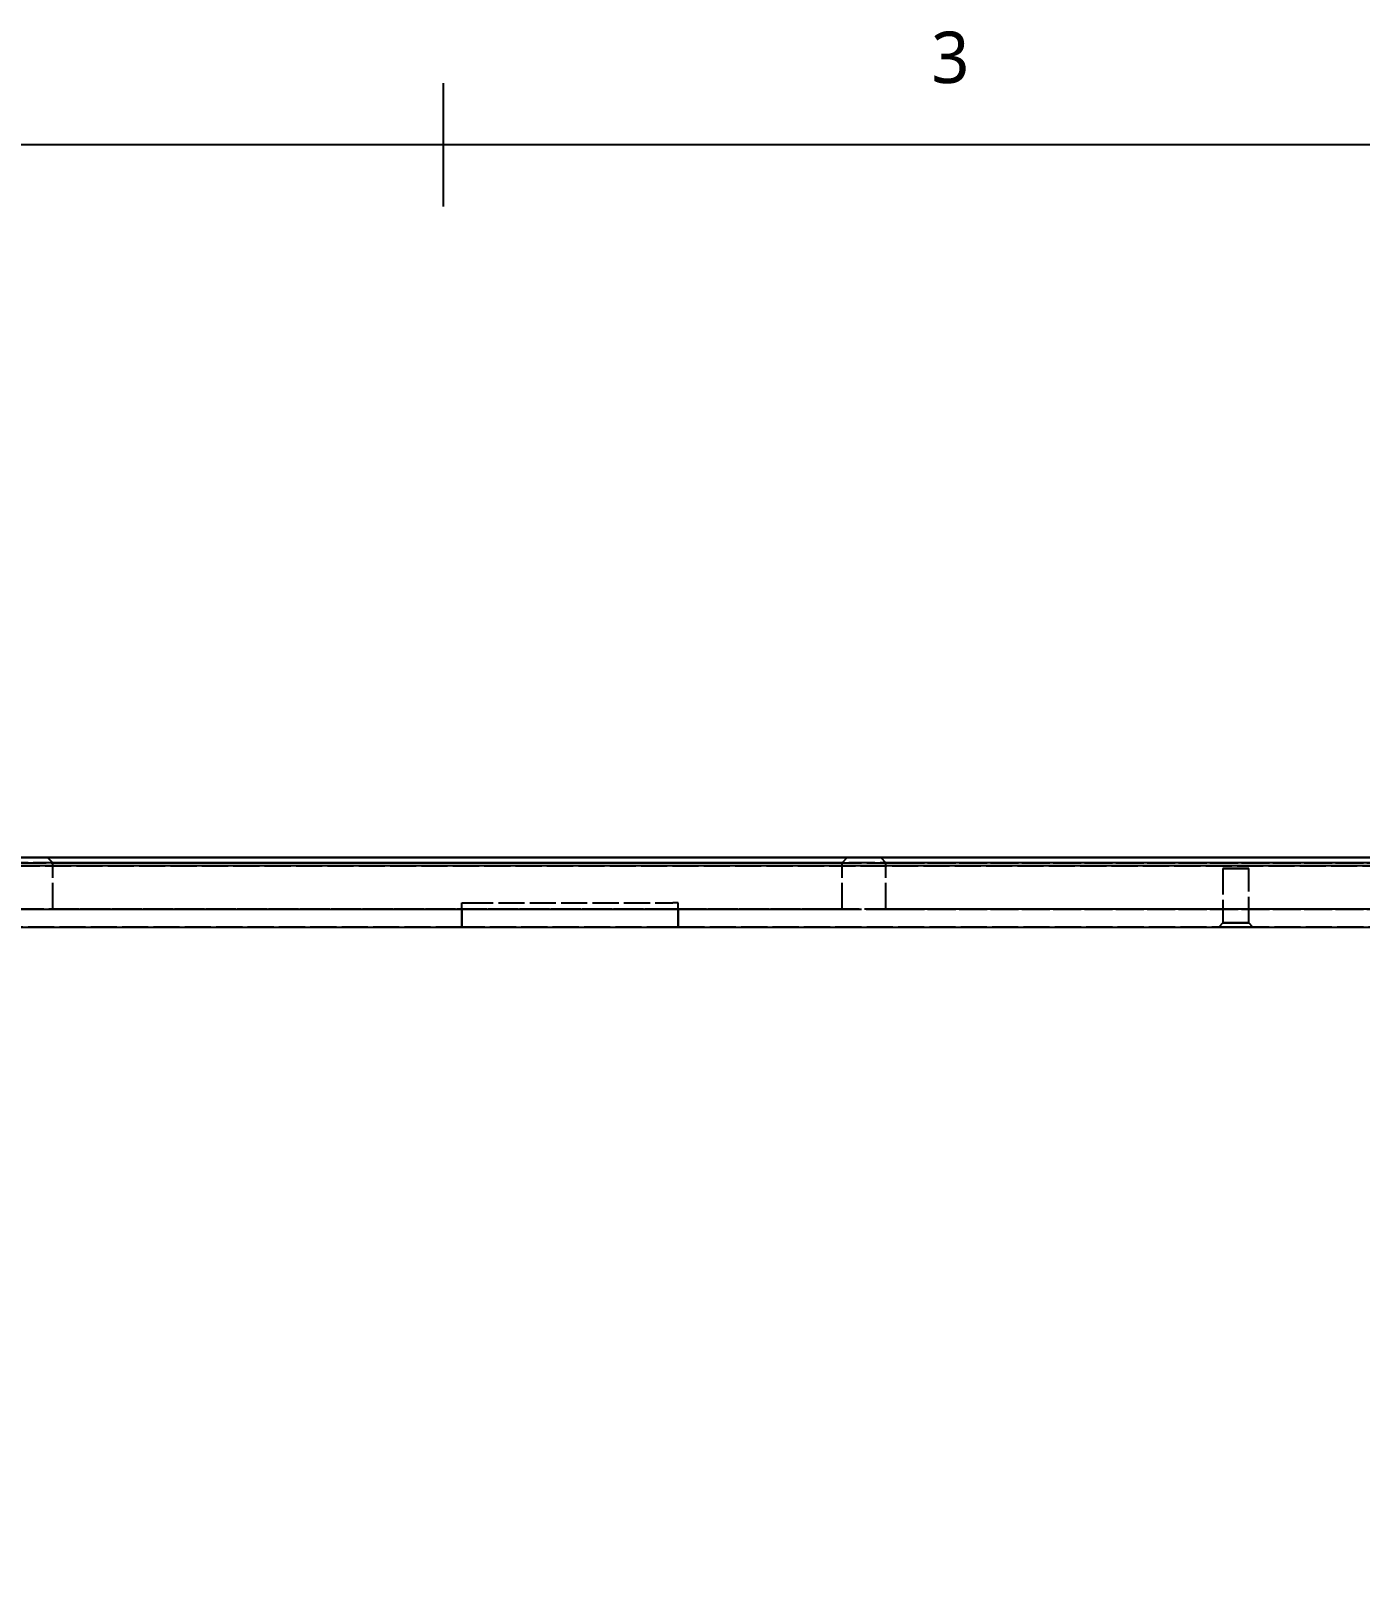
# Model space of a CAD drawing. Header units: millimetres. Extents: x 9 to 415, y 5 to 293.
# Drawn here: x 93.7 to 158.3, y 217.6 to 292.5 of the extents above; entities that cross this region are included whole.
import ezdxf

# ---------------------------------------------------------------- set-up
doc = ezdxf.new("R2010")
doc.units = ezdxf.units.MM
doc.linetypes.add('DASHED', pattern=[1.524, 1.27, -0.254])
for name, color, linetype in [('HIDDEN', 7, 'DASHED'), ('NOTES', 7, 'Continuous'), ('VISIBLE', 7, 'Continuous')]:
    doc.layers.add(name, color=color, linetype=linetype)
doc.styles.add('OpenSans', font='OpenSans-Regular.ttf')

msp = doc.modelspace()

# ---------------------------------------------------------------- linework, layer by layer
at = {"layer": 'HIDDEN'}
for points in [[(38, 252.375), (201.78125, 252.375)], [(38, 251.975), (201.78125, 251.975)], [(185, 252.375), (42.875, 252.375)], [(42.875, 252.375), (165.95, 252.375)], [(185, 252.125), (42.875, 252.125)], [(42.875, 252.125), (165.95, 252.125)], [(94.5125, 252.375), (94.51722, 252.375), (94.5313, 252.375), (94.55459, 252.375), (94.58677, 252.375), (94.62746, 252.375), (94.67613, 252.375), (94.73217, 252.375), (94.79488, 252.375), (94.86348, 252.375), (94.93709, 252.375), (95.01479, 252.375), (95.09561, 252.375), (95.17853, 252.375), (95.2625, 252.375)], [(95.2625, 252.375), (95.17853, 252.375), (95.09561, 252.375), (95.01479, 252.375), (94.93709, 252.375), (94.86348, 252.375), (94.79488, 252.375), (94.73217, 252.375), (94.67613, 252.375), (94.62746, 252.375), (94.58677, 252.375), (94.55459, 252.375), (94.5313, 252.375), (94.51722, 252.375), (94.5125, 252.375)], [(94.5125, 252.375), (94.7625, 252.125)], [(94.5125, 252.375), (94.7625, 252.125)], [(94.7625, 252.125), (94.76564, 252.125), (94.77504, 252.125), (94.79056, 252.125), (94.81202, 252.125), (94.83914, 252.125), (94.87158, 252.125), (94.90895, 252.125), (94.95076, 252.125), (94.99648, 252.125), (95.04556, 252.125), (95.09736, 252.125), (95.15124, 252.125), (95.20652, 252.125), (95.2625, 252.125)], [(95.2625, 252.125), (95.20652, 252.125), (95.15124, 252.125), (95.09736, 252.125), (95.04556, 252.125), (94.99648, 252.125), (94.95076, 252.125), (94.90895, 252.125), (94.87158, 252.125), (94.83914, 252.125), (94.81202, 252.125), (94.79056, 252.125), (94.77504, 252.125), (94.76564, 252.125), (94.7625, 252.125)], [(94.7625, 249.875), (94.7625, 252.125)], [(94.7625, 249.875), (94.7625, 252.125)], [(95.2625, 252.375), (132.6125, 252.375)], [(132.6125, 252.375), (95.2625, 252.375)], [(95.2625, 252.125), (132.6125, 252.125)], [(132.6125, 252.125), (95.2625, 252.125)], [(132.6125, 252.375), (132.69647, 252.375), (132.77939, 252.375), (132.86021, 252.375), (132.93791, 252.375), (133.01152, 252.375), (133.08012, 252.375), (133.14283, 252.375), (133.19887, 252.375), (133.24754, 252.375), (133.28823, 252.375), (133.32041, 252.375), (133.3437, 252.375), (133.35778, 252.375), (133.3625, 252.375)], [(133.3625, 252.375), (133.35778, 252.375), (133.3437, 252.375), (133.32041, 252.375), (133.28823, 252.375), (133.24754, 252.375), (133.19887, 252.375), (133.14283, 252.375), (133.08012, 252.375), (133.01152, 252.375), (132.93791, 252.375), (132.86021, 252.375), (132.77939, 252.375), (132.69647, 252.375), (132.6125, 252.375)], [(132.6125, 252.125), (132.66848, 252.125), (132.72376, 252.125), (132.77764, 252.125), (132.82944, 252.125), (132.87852, 252.125), (132.92424, 252.125), (132.96605, 252.125), (133.00342, 252.125), (133.03586, 252.125), (133.06298, 252.125), (133.08444, 252.125), (133.09996, 252.125), (133.10936, 252.125), (133.1125, 252.125)], [(133.1125, 252.125), (133.10936, 252.125), (133.09996, 252.125), (133.08444, 252.125), (133.06298, 252.125), (133.03586, 252.125), (133.00342, 252.125), (132.96605, 252.125), (132.92424, 252.125), (132.87852, 252.125), (132.82944, 252.125), (132.77764, 252.125), (132.72376, 252.125), (132.66848, 252.125), (132.6125, 252.125)], [(133.3625, 252.375), (133.1125, 252.125)], [(133.3625, 252.375), (133.1125, 252.125)], [(133.1125, 249.875), (133.1125, 252.125)], [(133.1125, 249.875), (133.1125, 252.125)], [(134.99375, 252.375), (134.99847, 252.375), (135.01255, 252.375), (135.03584, 252.375), (135.06802, 252.375), (135.10871, 252.375), (135.15738, 252.375), (135.21342, 252.375), (135.27613, 252.375), (135.34473, 252.375), (135.41834, 252.375), (135.49604, 252.375), (135.57686, 252.375), (135.65978, 252.375), (135.74375, 252.375)], [(135.74375, 252.375), (135.65978, 252.375), (135.57686, 252.375), (135.49604, 252.375), (135.41834, 252.375), (135.34473, 252.375), (135.27613, 252.375), (135.21342, 252.375), (135.15738, 252.375), (135.10871, 252.375), (135.06802, 252.375), (135.03584, 252.375), (135.01255, 252.375), (134.99847, 252.375), (134.99375, 252.375)], [(134.99375, 252.375), (135.24375, 252.125)], [(134.99375, 252.375), (135.24375, 252.125)], [(135.74375, 252.125), (135.68777, 252.125), (135.63249, 252.125), (135.57861, 252.125), (135.52681, 252.125), (135.47773, 252.125), (135.43201, 252.125), (135.3902, 252.125), (135.35283, 252.125), (135.32039, 252.125), (135.29327, 252.125), (135.27181, 252.125), (135.25629, 252.125), (135.24689, 252.125), (135.24375, 252.125)], [(135.24375, 252.125), (135.24689, 252.125), (135.25629, 252.125), (135.27181, 252.125), (135.29327, 252.125), (135.32039, 252.125), (135.35283, 252.125), (135.3902, 252.125), (135.43201, 252.125), (135.47773, 252.125), (135.52681, 252.125), (135.57861, 252.125), (135.63249, 252.125), (135.68777, 252.125), (135.74375, 252.125)], [(135.24375, 249.875), (135.24375, 252.125)], [(135.24375, 249.875), (135.24375, 252.125)], [(173.09375, 252.375), (135.74375, 252.375)], [(135.74375, 252.375), (173.09375, 252.375)], [(173.09375, 252.125), (135.74375, 252.125)], [(135.74375, 252.125), (173.09375, 252.125)], [(152.86562, 251.85), (152.84995, 251.85), (152.80373, 251.85), (152.72927, 251.85), (152.63031, 251.85), (152.5118, 251.85), (152.3797, 251.85), (152.24062, 251.85), (152.10155, 251.85), (151.96945, 251.85), (151.85094, 251.85), (151.75198, 251.85), (151.67752, 251.85), (151.6313, 251.85), (151.61562, 251.85)], [(151.61562, 251.85), (151.6313, 251.85), (151.67752, 251.85), (151.75198, 251.85), (151.85094, 251.85), (151.96945, 251.85), (152.10155, 251.85), (152.24062, 251.85), (152.3797, 251.85), (152.5118, 251.85), (152.63031, 251.85), (152.72927, 251.85), (152.80373, 251.85), (152.84995, 251.85), (152.86562, 251.85)], [(152.86562, 251.85), (152.84995, 251.85), (152.80373, 251.85), (152.72927, 251.85), (152.63031, 251.85), (152.5118, 251.85), (152.3797, 251.85), (152.24062, 251.85), (152.10155, 251.85), (151.96945, 251.85), (151.85094, 251.85), (151.75198, 251.85), (151.67752, 251.85), (151.6313, 251.85), (151.61562, 251.85)], [(151.61562, 251.85), (151.6313, 251.85), (151.67752, 251.85), (151.75198, 251.85), (151.85094, 251.85), (151.96945, 251.85), (152.10155, 251.85), (152.24062, 251.85), (152.3797, 251.85), (152.5118, 251.85), (152.63031, 251.85), (152.72927, 251.85), (152.80373, 251.85), (152.84995, 251.85), (152.86562, 251.85)], [(151.61562, 251.85), (151.61562, 249.2)], [(151.61562, 251.85), (151.61562, 249.2)], [(152.86562, 249.2), (152.86562, 251.85)], [(152.86562, 249.2), (152.86562, 251.85)], [(42.875, 249.875), (185, 249.875)], [(165.95, 249.875), (42.875, 249.875)], [(75.25, 249.875), (114.64062, 249.875)], [(75.25, 249.875), (114.64062, 249.875)], [(94.7625, 249.875), (94.76564, 249.875), (94.77504, 249.875), (94.79056, 249.875), (94.81202, 249.875), (94.83914, 249.875), (94.87158, 249.875), (94.90895, 249.875), (94.95076, 249.875), (94.99648, 249.875), (95.04556, 249.875), (95.09736, 249.875), (95.15124, 249.875), (95.20652, 249.875), (95.2625, 249.875)], [(95.2625, 249.875), (95.20652, 249.875), (95.15124, 249.875), (95.09736, 249.875), (95.04556, 249.875), (94.99648, 249.875), (94.95076, 249.875), (94.90895, 249.875), (94.87158, 249.875), (94.83914, 249.875), (94.81202, 249.875), (94.79056, 249.875), (94.77504, 249.875), (94.76564, 249.875), (94.7625, 249.875)], [(132.6125, 249.875), (95.2625, 249.875)], [(95.2625, 249.875), (132.6125, 249.875)], [(114.64062, 249.875), (114.64062, 250.175)], [(114.64062, 249), (114.64062, 250.175)], [(114.64062, 250.175), (114.6422, 250.175), (114.64689, 250.175), (114.65465, 250.175), (114.66538, 250.175), (114.67894, 250.175), (114.69517, 250.175), (114.71385, 250.175), (114.73475, 250.175), (114.75762, 250.175), (114.78215, 250.175), (114.80806, 250.175), (114.83499, 250.175), (114.86263, 250.175), (114.89062, 250.175)], [(114.64062, 250.175), (114.6422, 250.175), (114.64689, 250.175), (114.65465, 250.175), (114.66538, 250.175), (114.67894, 250.175), (114.69517, 250.175), (114.71385, 250.175), (114.73475, 250.175), (114.75762, 250.175), (114.78215, 250.175), (114.80806, 250.175), (114.83499, 250.175), (114.86263, 250.175), (114.89062, 250.175)], [(114.64062, 249.875), (114.64062, 250.175)], [(114.64062, 249), (114.64062, 250.175)], [(114.64062, 250.175), (114.6422, 250.175), (114.64689, 250.175), (114.65465, 250.175), (114.66538, 250.175), (114.67894, 250.175), (114.69517, 250.175), (114.71385, 250.175), (114.73475, 250.175), (114.75762, 250.175), (114.78215, 250.175), (114.80806, 250.175), (114.83499, 250.175), (114.86263, 250.175), (114.89062, 250.175)], [(114.64062, 250.175), (114.6422, 250.175), (114.64689, 250.175), (114.65465, 250.175), (114.66538, 250.175), (114.67894, 250.175), (114.69517, 250.175), (114.71385, 250.175), (114.73475, 250.175), (114.75762, 250.175), (114.78215, 250.175), (114.80806, 250.175), (114.83499, 250.175), (114.86263, 250.175), (114.89062, 250.175)], [(114.89062, 249.875), (114.86263, 249.875), (114.83499, 249.875), (114.80806, 249.875), (114.78215, 249.875), (114.75762, 249.875), (114.73475, 249.875), (114.71385, 249.875), (114.69517, 249.875), (114.67894, 249.875), (114.66538, 249.875), (114.65465, 249.875), (114.64689, 249.875), (114.6422, 249.875), (114.64062, 249.875)], [(114.64062, 249.875), (114.6422, 249.875), (114.64689, 249.875), (114.65465, 249.875), (114.66538, 249.875), (114.67894, 249.875), (114.69517, 249.875), (114.71385, 249.875), (114.73475, 249.875), (114.75762, 249.875), (114.78215, 249.875), (114.80806, 249.875), (114.83499, 249.875), (114.86263, 249.875), (114.89062, 249.875)], [(114.64062, 249.875), (114.64062, 249)], [(114.64062, 249.875), (114.64062, 249)], [(114.89062, 250.175), (124.89062, 250.175)], [(114.89062, 250.175), (124.89062, 250.175)], [(114.89062, 250.175), (124.89062, 250.175)], [(114.89062, 250.175), (124.89062, 250.175)], [(124.89062, 249.875), (114.89062, 249.875)], [(124.89062, 249.875), (114.89062, 249.875)], [(125.14062, 250.175), (125.13905, 250.175), (125.13436, 250.175), (125.1266, 250.175), (125.11587, 250.175), (125.10231, 250.175), (125.08608, 250.175), (125.0674, 250.175), (125.0465, 250.175), (125.02363, 250.175), (124.9991, 250.175), (124.97319, 250.175), (124.94626, 250.175), (124.91862, 250.175), (124.89062, 250.175)], [(125.14062, 250.175), (125.13905, 250.175), (125.13436, 250.175), (125.1266, 250.175), (125.11587, 250.175), (125.10231, 250.175), (125.08608, 250.175), (125.0674, 250.175), (125.0465, 250.175), (125.02363, 250.175), (124.9991, 250.175), (124.97319, 250.175), (124.94626, 250.175), (124.91862, 250.175), (124.89062, 250.175)], [(125.14062, 250.175), (125.13905, 250.175), (125.13436, 250.175), (125.1266, 250.175), (125.11587, 250.175), (125.10231, 250.175), (125.08608, 250.175), (125.0674, 250.175), (125.0465, 250.175), (125.02363, 250.175), (124.9991, 250.175), (124.97319, 250.175), (124.94626, 250.175), (124.91862, 250.175), (124.89062, 250.175)], [(125.14062, 250.175), (125.13905, 250.175), (125.13436, 250.175), (125.1266, 250.175), (125.11587, 250.175), (125.10231, 250.175), (125.08608, 250.175), (125.0674, 250.175), (125.0465, 250.175), (125.02363, 250.175), (124.9991, 250.175), (124.97319, 250.175), (124.94626, 250.175), (124.91862, 250.175), (124.89062, 250.175)], [(125.14062, 249.875), (125.13905, 249.875), (125.13436, 249.875), (125.1266, 249.875), (125.11587, 249.875), (125.10231, 249.875), (125.08608, 249.875), (125.0674, 249.875), (125.0465, 249.875), (125.02363, 249.875), (124.9991, 249.875), (124.97319, 249.875), (124.94626, 249.875), (124.91862, 249.875), (124.89062, 249.875)], [(124.89062, 249.875), (124.91862, 249.875), (124.94626, 249.875), (124.97319, 249.875), (124.9991, 249.875), (125.02363, 249.875), (125.0465, 249.875), (125.0674, 249.875), (125.08608, 249.875), (125.10231, 249.875), (125.11587, 249.875), (125.1266, 249.875), (125.13436, 249.875), (125.13905, 249.875), (125.14062, 249.875)], [(125.14062, 249.875), (125.14062, 250.175)], [(125.14062, 249), (125.14062, 250.175)], [(125.14062, 249), (125.14062, 250.175)], [(125.14062, 249.875), (125.14062, 250.175)], [(125.14062, 249.875), (164.53125, 249.875)], [(125.14062, 249.875), (164.53125, 249.875)], [(125.14062, 249.875), (125.14062, 249)], [(125.14062, 249.875), (125.14062, 249)], [(132.6125, 249.875), (132.66848, 249.875), (132.72376, 249.875), (132.77764, 249.875), (132.82944, 249.875), (132.87852, 249.875), (132.92424, 249.875), (132.96605, 249.875), (133.00342, 249.875), (133.03586, 249.875), (133.06298, 249.875), (133.08444, 249.875), (133.09996, 249.875), (133.10936, 249.875), (133.1125, 249.875)], [(133.1125, 249.875), (133.10936, 249.875), (133.09996, 249.875), (133.08444, 249.875), (133.06298, 249.875), (133.03586, 249.875), (133.00342, 249.875), (132.96605, 249.875), (132.92424, 249.875), (132.87852, 249.875), (132.82944, 249.875), (132.77764, 249.875), (132.72376, 249.875), (132.66848, 249.875), (132.6125, 249.875)], [(135.74375, 249.875), (135.68777, 249.875), (135.63249, 249.875), (135.57861, 249.875), (135.52681, 249.875), (135.47773, 249.875), (135.43201, 249.875), (135.3902, 249.875), (135.35283, 249.875), (135.32039, 249.875), (135.29327, 249.875), (135.27181, 249.875), (135.25629, 249.875), (135.24689, 249.875), (135.24375, 249.875)], [(135.24375, 249.875), (135.24689, 249.875), (135.25629, 249.875), (135.27181, 249.875), (135.29327, 249.875), (135.32039, 249.875), (135.35283, 249.875), (135.3902, 249.875), (135.43201, 249.875), (135.47773, 249.875), (135.52681, 249.875), (135.57861, 249.875), (135.63249, 249.875), (135.68777, 249.875), (135.74375, 249.875)], [(135.74375, 249.875), (173.09375, 249.875)], [(173.09375, 249.875), (135.74375, 249.875)], [(38, 249), (201.78125, 249)], [(114.64062, 249), (75.25, 249)], [(114.64062, 249), (75.25, 249)], [(114.89062, 249), (114.86263, 249), (114.83499, 249), (114.80806, 249), (114.78215, 249), (114.75762, 249), (114.73475, 249), (114.71385, 249), (114.69517, 249), (114.67894, 249), (114.66538, 249), (114.65465, 249), (114.64689, 249), (114.6422, 249), (114.64062, 249)], [(114.64062, 249), (114.6422, 249), (114.64689, 249), (114.65465, 249), (114.66538, 249), (114.67894, 249), (114.69517, 249), (114.71385, 249), (114.73475, 249), (114.75762, 249), (114.78215, 249), (114.80806, 249), (114.83499, 249), (114.86263, 249), (114.89062, 249)], [(124.89062, 249), (114.89062, 249)], [(124.89062, 249), (114.89062, 249)], [(125.14062, 249), (125.13905, 249), (125.13436, 249), (125.1266, 249), (125.11587, 249), (125.10231, 249), (125.08608, 249), (125.0674, 249), (125.0465, 249), (125.02363, 249), (124.9991, 249), (124.97319, 249), (124.94626, 249), (124.91862, 249), (124.89062, 249)], [(124.89062, 249), (124.91862, 249), (124.94626, 249), (124.97319, 249), (124.9991, 249), (125.02363, 249), (125.0465, 249), (125.0674, 249), (125.08608, 249), (125.10231, 249), (125.11587, 249), (125.1266, 249), (125.13436, 249), (125.13905, 249), (125.14062, 249)], [(164.53125, 249), (125.14062, 249)], [(164.53125, 249), (125.14062, 249)], [(151.61562, 249.2), (151.41562, 249)], [(151.61562, 249.2), (151.41562, 249)], [(153.06563, 249), (153.04494, 249), (152.98392, 249), (152.88564, 249), (152.755, 249), (152.59858, 249), (152.4242, 249), (152.24062, 249), (152.05705, 249), (151.88267, 249), (151.72625, 249), (151.59561, 249), (151.49733, 249), (151.43631, 249), (151.41562, 249)], [(151.41562, 249), (151.43631, 249), (151.49733, 249), (151.59561, 249), (151.72625, 249), (151.88267, 249), (152.05705, 249), (152.24062, 249), (152.4242, 249), (152.59858, 249), (152.755, 249), (152.88564, 249), (152.98392, 249), (153.04494, 249), (153.06563, 249)], [(153.06563, 249), (153.04494, 249), (152.98392, 249), (152.88564, 249), (152.755, 249), (152.59858, 249), (152.4242, 249), (152.24062, 249), (152.05705, 249), (151.88267, 249), (151.72625, 249), (151.59561, 249), (151.49733, 249), (151.43631, 249), (151.41562, 249)], [(151.41562, 249), (151.43631, 249), (151.49733, 249), (151.59561, 249), (151.72625, 249), (151.88267, 249), (152.05705, 249), (152.24062, 249), (152.4242, 249), (152.59858, 249), (152.755, 249), (152.88564, 249), (152.98392, 249), (153.04494, 249), (153.06563, 249)], [(152.86562, 249.2), (152.84995, 249.2), (152.80373, 249.2), (152.72927, 249.2), (152.63031, 249.2), (152.5118, 249.2), (152.3797, 249.2), (152.24062, 249.2), (152.10155, 249.2), (151.96945, 249.2), (151.85094, 249.2), (151.75198, 249.2), (151.67752, 249.2), (151.6313, 249.2), (151.61562, 249.2)], [(151.61562, 249.2), (151.6313, 249.2), (151.67752, 249.2), (151.75198, 249.2), (151.85094, 249.2), (151.96945, 249.2), (152.10155, 249.2), (152.24062, 249.2), (152.3797, 249.2), (152.5118, 249.2), (152.63031, 249.2), (152.72927, 249.2), (152.80373, 249.2), (152.84995, 249.2), (152.86562, 249.2)], [(152.86562, 249.2), (152.84995, 249.2), (152.80373, 249.2), (152.72927, 249.2), (152.63031, 249.2), (152.5118, 249.2), (152.3797, 249.2), (152.24062, 249.2), (152.10155, 249.2), (151.96945, 249.2), (151.85094, 249.2), (151.75198, 249.2), (151.67752, 249.2), (151.6313, 249.2), (151.61562, 249.2)], [(151.61562, 249.2), (151.6313, 249.2), (151.67752, 249.2), (151.75198, 249.2), (151.85094, 249.2), (151.96945, 249.2), (152.10155, 249.2), (152.24062, 249.2), (152.3797, 249.2), (152.5118, 249.2), (152.63031, 249.2), (152.72927, 249.2), (152.80373, 249.2), (152.84995, 249.2), (152.86562, 249.2)], [(153.06563, 249), (152.86562, 249.2)], [(153.06563, 249), (152.86562, 249.2)]]:
    msp.add_lwpolyline(points, dxfattribs=at)
at = {"layer": 'VISIBLE'}
for points in [[(113.75, 284), (113.75, 290)], [(15, 10), (410, 10), (410, 287), (15, 287), (15, 10)], [(201.78125, 252.375), (38, 252.375)], [(201.78125, 251.975), (38, 251.975)], [(38, 249), (201.78125, 249)]]:
    msp.add_lwpolyline(points, dxfattribs=at)

# ---------------------------------------------------------------- texts
at = {"layer": 'NOTES', "style": 'OpenSans'}
msp.add_text('3', height=2.5, dxfattribs=at).set_placement((137.4375, 290))

doc.saveas('drawing.dxf')
